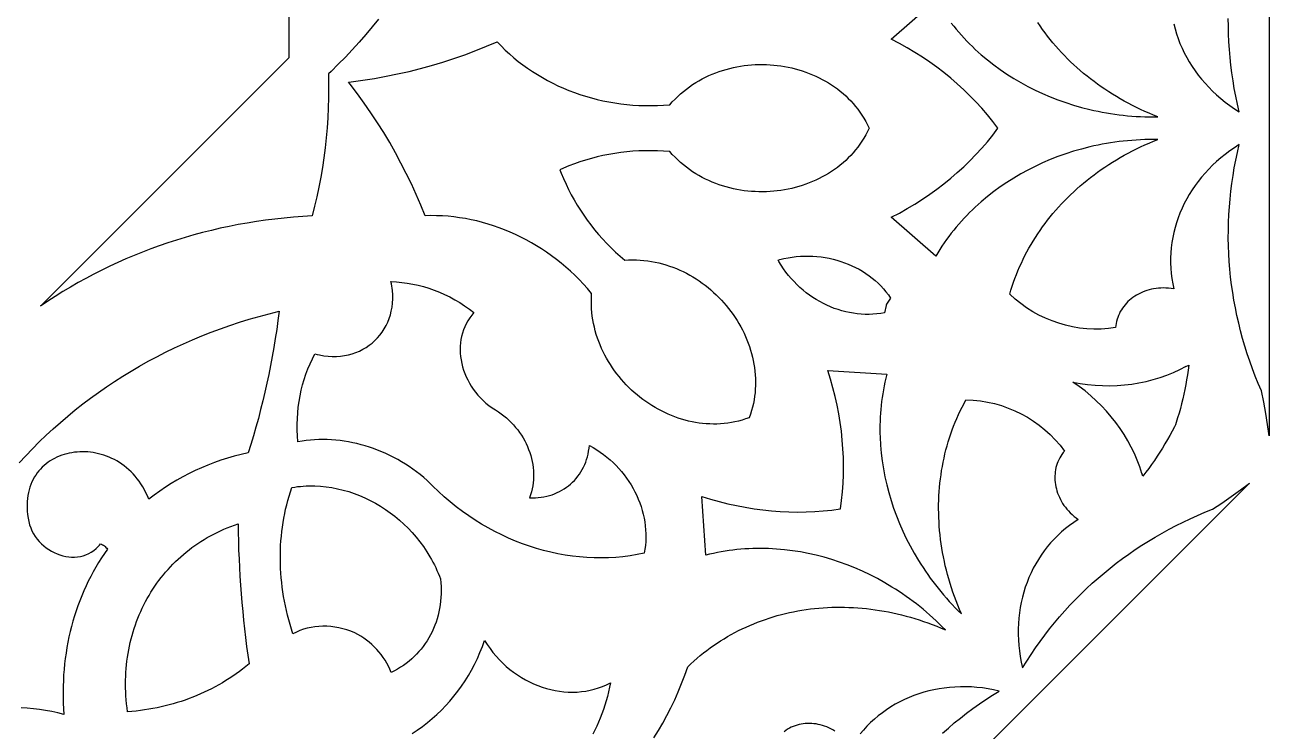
# Model space of a CAD drawing. Extents: x 1908 to 3442, y -299 to 721.
# Drawn here: x 3328.2 to 3391.7, y 135.4 to 171.5 of the extents above; entities that cross this region are included whole.
import ezdxf

# ---------------------------------------------------------------- set-up
doc = ezdxf.new("R2010")
doc.units = 0
doc.layers.add('BITMAP_LAYER', color=18, linetype='CONTINUOUS')

msp = doc.modelspace()

# ---------------------------------------------------------------- linework, layer by layer
at = {"layer": 'BITMAP_LAYER'}
for points in [[(3346.233, 171.769), (3345.914, 171.372), (3345.585, 170.981), (3345.249, 170.595), (3344.903, 170.214), (3344.549, 169.84), (3344.187, 169.472), (3343.816, 169.109), (3343.681, 168.983), (3343.688, 168.798), (3343.694, 168.28), (3343.69, 167.763), (3343.675, 167.248), (3343.651, 166.735), (3343.616, 166.224), (3343.571, 165.715), (3343.516, 165.208), (3343.451, 164.703), (3343.376, 164.202), (3343.291, 163.703), (3343.196, 163.206), (3343.09, 162.713), (3342.975, 162.223), (3342.85, 161.736), (3342.371, 161.707), (3341.894, 161.67), (3341.419, 161.625), (3340.947, 161.573), (3340.477, 161.513), (3340.009, 161.445), (3339.545, 161.37), (3339.083, 161.287), (3338.623, 161.196), (3338.167, 161.099), (3337.713, 160.993), (3337.262, 160.881), (3336.815, 160.761), (3336.37, 160.634), (3335.929, 160.499), (3335.491, 160.357), (3335.056, 160.208), (3334.625, 160.052), (3334.197, 159.888), (3333.773, 159.718), (3333.353, 159.54), (3332.936, 159.356), (3332.524, 159.164), (3332.115, 158.965), (3331.71, 158.76), (3331.309, 158.547), (3330.913, 158.328), (3330.52, 158.102), (3330.132, 157.869), (3329.749, 157.629), (3329.37, 157.383), (3328.995, 157.129), (3341.678, 169.812), (3341.678, 187.75)], [(3375.46, 171.569), (3375.585, 171.411), (3375.714, 171.256), (3375.845, 171.102), (3375.979, 170.951), (3376.115, 170.802), (3376.255, 170.656), (3376.397, 170.511), (3376.542, 170.369), (3376.689, 170.23), (3376.992, 169.958), (3377.304, 169.697), (3377.626, 169.445), (3377.958, 169.203), (3378.298, 168.972), (3378.646, 168.751), (3379.003, 168.541), (3379.368, 168.342), (3379.741, 168.155), (3380.12, 167.978), (3380.507, 167.813), (3380.9, 167.659), (3381.299, 167.517), (3381.704, 167.387), (3382.114, 167.269), (3382.53, 167.164), (3382.74, 167.116), (3382.951, 167.071), (3383.163, 167.029), (3383.376, 166.991), (3383.59, 166.955), (3383.805, 166.923), (3384.021, 166.894), (3384.238, 166.869), (3384.456, 166.847), (3384.675, 166.828), (3384.895, 166.812), (3385.115, 166.8), (3385.336, 166.791), (3385.558, 166.785), (3385.78, 166.783), (3386.003, 166.785), (3385.779, 166.874), (3385.558, 166.967), (3385.34, 167.063), (3385.124, 167.162), (3384.911, 167.264), (3384.7, 167.37), (3384.492, 167.478), (3384.287, 167.59), (3384.084, 167.704), (3383.884, 167.822), (3383.687, 167.942), (3383.493, 168.066), (3383.301, 168.192), (3383.113, 168.321), (3382.927, 168.452), (3382.744, 168.587), (3382.565, 168.724), (3382.388, 168.864), (3382.214, 169.006), (3382.043, 169.151), (3381.876, 169.298), (3381.711, 169.448), (3381.55, 169.601), (3381.392, 169.755), (3381.237, 169.912), (3381.086, 170.071), (3380.937, 170.233), (3380.792, 170.397), (3380.65, 170.563), (3380.512, 170.731), (3380.377, 170.901), (3380.246, 171.073), (3380.118, 171.247), (3379.993, 171.423), (3379.872, 171.601)], [(3386.814, 171.532), (3386.878, 171.278), (3386.953, 171.028), (3387.037, 170.779), (3387.131, 170.534), (3387.235, 170.292), (3387.349, 170.054), (3387.473, 169.819), (3387.606, 169.588), (3387.748, 169.361), (3387.9, 169.138), (3388.061, 168.92), (3388.231, 168.707), (3388.41, 168.499), (3388.598, 168.296), (3388.795, 168.099), (3389, 167.907), (3389.214, 167.722), (3389.436, 167.543), (3389.667, 167.37), (3389.906, 167.204), (3390.153, 167.045), (3390.061, 167.439), (3389.978, 167.835), (3389.902, 168.231), (3389.836, 168.627), (3389.777, 169.025), (3389.726, 169.422), (3389.684, 169.821), (3389.651, 170.219), (3389.625, 170.618), (3389.608, 171.016), (3389.598, 171.415), (3389.597, 171.813)], [(3327.909, 149.137), (3328.243, 149.497), (3328.583, 149.851), (3328.931, 150.199), (3329.285, 150.54), (3329.646, 150.873), (3330.013, 151.2), (3330.388, 151.52), (3330.769, 151.833), (3331.156, 152.138), (3331.55, 152.437), (3331.95, 152.727), (3332.356, 153.011), (3332.769, 153.287), (3333.187, 153.555), (3333.612, 153.815), (3334.042, 154.068), (3334.479, 154.313), (3334.921, 154.55), (3335.369, 154.779), (3335.823, 155), (3336.282, 155.212), (3336.747, 155.416), (3337.217, 155.612), (3337.693, 155.799), (3338.174, 155.978), (3338.66, 156.148), (3339.151, 156.309), (3339.647, 156.462), (3340.148, 156.605), (3340.655, 156.74), (3341.166, 156.866), (3341.108, 156.401), (3341.044, 155.938), (3340.975, 155.476), (3340.901, 155.017), (3340.821, 154.558), (3340.735, 154.102), (3340.644, 153.647), (3340.548, 153.194), (3340.446, 152.743), (3340.338, 152.294), (3340.226, 151.847), (3340.108, 151.402), (3339.984, 150.958), (3339.855, 150.517), (3339.721, 150.078), (3339.581, 149.641), (3339.23, 149.561), (3338.883, 149.472), (3338.54, 149.373), (3338.201, 149.265), (3337.866, 149.148), (3337.536, 149.021), (3337.21, 148.886), (3336.889, 148.742), (3336.574, 148.589), (3336.263, 148.427), (3335.958, 148.257), (3335.658, 148.078), (3335.363, 147.89), (3335.075, 147.694), (3334.792, 147.49), (3334.516, 147.277), (3334.447, 147.445), (3334.373, 147.607), (3334.294, 147.763), (3334.21, 147.912), (3334.121, 148.055), (3334.028, 148.192), (3333.93, 148.323), (3333.828, 148.448), (3333.723, 148.566), (3333.613, 148.679), (3333.5, 148.785), (3333.384, 148.886), (3333.265, 148.98), (3333.143, 149.069), (3333.019, 149.151), (3332.892, 149.228), (3332.763, 149.298), (3332.633, 149.363), (3332.5, 149.422), (3332.366, 149.475), (3332.231, 149.523), (3332.095, 149.564), (3331.958, 149.6), (3331.82, 149.631), (3331.682, 149.655), (3331.544, 149.674), (3331.406, 149.688), (3331.268, 149.695), (3331.13, 149.698), (3330.994, 149.694), (3330.858, 149.685), (3330.724, 149.671), (3330.59, 149.651), (3330.459, 149.626), (3330.329, 149.596), (3330.201, 149.56), (3330.076, 149.519), (3329.953, 149.472), (3329.833, 149.42), (3329.715, 149.363), (3329.601, 149.301), (3329.49, 149.234), (3329.383, 149.161), (3329.279, 149.083), (3329.18, 149), (3329.084, 148.912), (3328.993, 148.819), (3328.907, 148.721), (3328.826, 148.618), (3328.749, 148.51), (3328.678, 148.398), (3328.613, 148.28), (3328.553, 148.157), (3328.5, 148.029), (3328.452, 147.897), (3328.411, 147.76), (3328.377, 147.618), (3328.349, 147.471), (3328.328, 147.32), (3328.315, 147.163), (3328.309, 147.003), (3328.311, 146.837), (3328.321, 146.667), (3328.339, 146.493), (3328.359, 146.315), (3328.391, 146.143), (3328.436, 145.977), (3328.493, 145.817), (3328.56, 145.664), (3328.638, 145.517), (3328.726, 145.378), (3328.822, 145.246), (3328.927, 145.122), (3329.04, 145.005), (3329.159, 144.897), (3329.285, 144.797), (3329.416, 144.706), (3329.552, 144.624), (3329.692, 144.552), (3329.836, 144.488), (3329.982, 144.435), (3330.131, 144.392), (3330.281, 144.359), (3330.432, 144.337), (3330.583, 144.325), (3330.733, 144.325), (3330.882, 144.337), (3331.029, 144.36), (3331.174, 144.395), (3331.315, 144.442), (3331.452, 144.502), (3331.585, 144.575), (3331.712, 144.661), (3331.833, 144.761), (3331.947, 144.874), (3332.001, 144.936), (3332.054, 145.001), (3332.106, 144.981), (3332.156, 144.956), (3332.205, 144.928), (3332.251, 144.895), (3332.295, 144.859), (3332.335, 144.82), (3332.373, 144.777), (3332.408, 144.731), (3332.253, 144.508), (3332.103, 144.28), (3331.958, 144.05), (3331.819, 143.816), (3331.685, 143.579), (3331.557, 143.339), (3331.434, 143.097), (3331.317, 142.851), (3331.205, 142.602), (3331.098, 142.351), (3330.997, 142.097), (3330.902, 141.84), (3330.812, 141.581), (3330.727, 141.32), (3330.649, 141.056), (3330.576, 140.79), (3330.508, 140.522), (3330.446, 140.252), (3330.39, 139.98), (3330.34, 139.705), (3330.295, 139.43), (3330.257, 139.152), (3330.224, 138.873), (3330.196, 138.592), (3330.175, 138.31), (3330.159, 138.026), (3330.15, 137.741), (3330.146, 137.455), (3330.148, 137.167), (3330.156, 136.879), (3330.17, 136.59), (3330.19, 136.299), (3329.877, 136.376), (3329.564, 136.442), (3329.252, 136.499), (3328.94, 136.546), (3328.629, 136.583), (3328.32, 136.611), (3328.011, 136.628)], [(3347.953, 135.325), (3348.219, 135.502), (3348.479, 135.688), (3348.732, 135.882), (3348.977, 136.085), (3349.215, 136.297), (3349.446, 136.517), (3349.668, 136.745), (3349.882, 136.982), (3350.088, 137.226), (3350.286, 137.478), (3350.475, 137.738), (3350.655, 138.006), (3350.826, 138.28), (3350.987, 138.562), (3351.14, 138.851), (3351.282, 139.147), (3351.415, 139.449), (3351.538, 139.758), (3351.651, 140.074), (3351.786, 139.859), (3351.929, 139.653), (3352.08, 139.455), (3352.239, 139.265), (3352.405, 139.084), (3352.577, 138.911), (3352.756, 138.747), (3352.941, 138.592), (3353.132, 138.446), (3353.327, 138.31), (3353.528, 138.182), (3353.732, 138.064), (3353.941, 137.956), (3354.153, 137.858), (3354.367, 137.769), (3354.585, 137.691), (3354.805, 137.622), (3355.026, 137.565), (3355.249, 137.517), (3355.473, 137.48), (3355.697, 137.454), (3355.921, 137.439), (3356.146, 137.434), (3356.369, 137.441), (3356.591, 137.46), (3356.812, 137.489), (3357.031, 137.531), (3357.247, 137.584), (3357.461, 137.648), (3357.671, 137.725), (3357.878, 137.814), (3358.08, 137.915), (3358.031, 137.68), (3357.977, 137.448), (3357.918, 137.218), (3357.854, 136.991), (3357.786, 136.768), (3357.712, 136.547), (3357.633, 136.329), (3357.55, 136.114), (3357.462, 135.902), (3357.37, 135.693), (3357.273, 135.487), (3357.171, 135.285)], [(3375.012, 135.338), (3375.312, 135.602), (3375.617, 135.86), (3375.929, 136.112), (3376.245, 136.357), (3376.568, 136.597), (3376.896, 136.83), (3377.229, 137.057), (3377.568, 137.277), (3377.911, 137.491), (3377.624, 137.553), (3377.338, 137.605), (3377.053, 137.646), (3376.769, 137.677), (3376.486, 137.697), (3376.206, 137.707), (3375.927, 137.706), (3375.651, 137.696), (3375.377, 137.675), (3375.106, 137.645), (3374.838, 137.604), (3374.573, 137.554), (3374.312, 137.494), (3374.055, 137.425), (3373.801, 137.346), (3373.552, 137.258), (3373.307, 137.161), (3373.067, 137.054), (3372.832, 136.938), (3372.602, 136.813), (3372.378, 136.679), (3372.159, 136.537), (3371.947, 136.385), (3371.74, 136.225), (3371.54, 136.057), (3371.347, 135.88), (3371.16, 135.694), (3370.981, 135.501), (3370.809, 135.299)], [(3369.522, 135.442), (3369.42, 135.504), (3369.316, 135.56), (3369.211, 135.611), (3369.105, 135.657), (3368.997, 135.698), (3368.889, 135.733), (3368.78, 135.764), (3368.67, 135.789), (3368.561, 135.809), (3368.451, 135.824), (3368.341, 135.834), (3368.232, 135.839), (3368.123, 135.838), (3368.015, 135.832), (3367.908, 135.821), (3367.802, 135.804), (3367.697, 135.782), (3367.594, 135.755), (3367.493, 135.723), (3367.393, 135.685), (3367.296, 135.642), (3367.201, 135.594), (3367.109, 135.54), (3367.02, 135.481), (3366.933, 135.416)]]:
    msp.add_lwpolyline(points, dxfattribs=at)
for points in [[(3391.678, 181.904), (3391.678, 166.211), (3391.678, 166.211), (3391.678, 166.209), (3391.678, 166.209), (3391.678, 166.209), (3391.678, 150.511), (3391.598, 151.085), (3391.507, 151.658), (3391.402, 152.23), (3391.286, 152.8), (3391.125, 153.176), (3390.972, 153.555), (3390.827, 153.935), (3390.69, 154.318), (3390.561, 154.701), (3390.44, 155.087), (3390.327, 155.474), (3390.223, 155.863), (3390.126, 156.252), (3390.037, 156.644), (3389.957, 157.036), (3389.884, 157.429), (3389.82, 157.823), (3389.764, 158.219), (3389.716, 158.614), (3389.676, 159.011), (3389.644, 159.408), (3389.62, 159.806), (3389.605, 160.204), (3389.597, 160.602), (3389.598, 161.001), (3389.608, 161.399), (3389.625, 161.798), (3389.651, 162.197), (3389.684, 162.595), (3389.726, 162.993), (3389.777, 163.391), (3389.836, 163.788), (3389.902, 164.185), (3389.978, 164.581), (3390.061, 164.976), (3390.153, 165.371), (3389.906, 165.212), (3389.667, 165.046), (3389.436, 164.873), (3389.214, 164.694), (3389, 164.508), (3388.795, 164.317), (3388.598, 164.12), (3388.41, 163.917), (3388.231, 163.709), (3388.061, 163.496), (3387.9, 163.278), (3387.748, 163.055), (3387.606, 162.828), (3387.473, 162.597), (3387.349, 162.362), (3387.235, 162.123), (3387.131, 161.881), (3387.037, 161.636), (3386.953, 161.388), (3386.878, 161.137), (3386.814, 160.884), (3386.76, 160.628), (3386.717, 160.371), (3386.684, 160.112), (3386.662, 159.851), (3386.65, 159.589), (3386.65, 159.326), (3386.66, 159.063), (3386.681, 158.798), (3386.713, 158.534), (3386.757, 158.269), (3386.812, 158.005), (3386.682, 158.027), (3386.55, 158.044), (3386.415, 158.054), (3386.277, 158.057), (3386.152, 158.054), (3386.029, 158.046), (3385.907, 158.032), (3385.787, 158.014), (3385.669, 157.99), (3385.554, 157.961), (3385.441, 157.927), (3385.331, 157.889), (3385.223, 157.846), (3385.118, 157.799), (3385.016, 157.748), (3384.917, 157.692), (3384.822, 157.633), (3384.73, 157.57), (3384.642, 157.502), (3384.557, 157.432), (3384.477, 157.358), (3384.4, 157.28), (3384.328, 157.2), (3384.26, 157.116), (3384.197, 157.029), (3384.139, 156.94), (3384.085, 156.848), (3384.036, 156.753), (3383.993, 156.656), (3383.954, 156.557), (3383.922, 156.456), (3383.894, 156.353), (3383.873, 156.247), (3383.858, 156.141), (3383.848, 156.032, -0.234222), (3378.443, 157.738), (3378.503, 157.942), (3378.567, 158.143), (3378.636, 158.344), (3378.708, 158.543), (3378.784, 158.741), (3378.864, 158.937), (3378.948, 159.132), (3379.036, 159.326), (3379.127, 159.518), (3379.223, 159.708), (3379.322, 159.897), (3379.424, 160.084), (3379.531, 160.269), (3379.641, 160.452), (3379.755, 160.634), (3379.872, 160.814), (3379.993, 160.992), (3380.118, 161.168), (3380.246, 161.343), (3380.377, 161.515), (3380.512, 161.685), (3380.65, 161.853), (3380.792, 162.019), (3380.937, 162.183), (3381.086, 162.344), (3381.237, 162.503), (3381.392, 162.66), (3381.55, 162.815), (3381.711, 162.967), (3381.876, 163.117), (3382.043, 163.265), (3382.214, 163.409), (3382.388, 163.552), (3382.565, 163.692), (3382.744, 163.829), (3382.927, 163.963), (3383.113, 164.095), (3383.301, 164.224), (3383.493, 164.35), (3383.687, 164.473), (3383.884, 164.594), (3384.084, 164.711), (3384.287, 164.826), (3384.492, 164.937), (3384.7, 165.046), (3384.911, 165.151), (3385.124, 165.254), (3385.34, 165.353), (3385.558, 165.449), (3385.779, 165.541), (3386.003, 165.631), (3385.78, 165.632), (3385.558, 165.63), (3385.336, 165.625), (3385.115, 165.616), (3384.895, 165.604), (3384.675, 165.588), (3384.456, 165.569), (3384.238, 165.547), (3384.021, 165.521), (3383.805, 165.492), (3383.59, 165.46), (3383.376, 165.425), (3383.163, 165.386), (3382.951, 165.345), (3382.74, 165.3), (3382.53, 165.252), (3382.114, 165.146), (3381.704, 165.028), (3381.299, 164.899), (3380.9, 164.757), (3380.507, 164.603), (3380.12, 164.438), (3379.741, 164.261), (3379.368, 164.073), (3379.003, 163.874), (3378.646, 163.664), (3378.298, 163.443), (3377.958, 163.212), (3377.626, 162.971), (3377.304, 162.719), (3376.992, 162.457), (3376.689, 162.186), (3376.542, 162.046), (3376.397, 161.904), (3376.255, 161.76), (3376.115, 161.613), (3375.979, 161.465), (3375.845, 161.313), (3375.714, 161.16), (3375.585, 161.004), (3375.46, 160.846), (3375.337, 160.686), (3375.218, 160.524), (3375.101, 160.359), (3374.988, 160.192), (3374.878, 160.024), (3374.771, 159.853), (3374.667, 159.68), (3372.403, 161.666), (3372.812, 161.88), (3373.212, 162.104), (3373.604, 162.339), (3373.988, 162.583), (3374.363, 162.837), (3374.729, 163.1), (3375.085, 163.372), (3375.433, 163.653), (3375.77, 163.944), (3376.098, 164.242), (3376.416, 164.55), (3376.723, 164.865), (3377.02, 165.189), (3377.306, 165.52), (3377.581, 165.859), (3377.845, 166.206), (3377.845, 166.207), (3377.845, 166.208), (3377.845, 166.209), (3377.845, 166.209), (3377.581, 166.556), (3377.306, 166.895), (3377.02, 167.227), (3376.723, 167.55), (3376.416, 167.866), (3376.098, 168.173), (3375.77, 168.472), (3375.433, 168.762), (3375.085, 169.044), (3374.729, 169.316), (3374.363, 169.579), (3373.988, 169.833), (3373.604, 170.077), (3373.212, 170.311), (3372.812, 170.536), (3372.403, 170.75), (3374.667, 172.736)], [(3360.285, 135.1), (3360.518, 135.474), (3360.742, 135.856), (3360.955, 136.245), (3361.159, 136.642), (3361.352, 137.045), (3361.534, 137.455), (3361.706, 137.872), (3361.867, 138.295), (3362.018, 138.724), (3362.173, 138.873), (3362.332, 139.019), (3362.493, 139.16), (3362.657, 139.298), (3362.823, 139.433), (3362.991, 139.563), (3363.162, 139.69), (3363.335, 139.814), (3363.511, 139.933), (3363.688, 140.049), (3363.868, 140.161), (3364.05, 140.27), (3364.234, 140.375), (3364.421, 140.476), (3364.609, 140.573), (3364.799, 140.666), (3364.991, 140.756), (3365.184, 140.842), (3365.38, 140.925), (3365.577, 141.003), (3365.776, 141.078), (3365.976, 141.149), (3366.178, 141.216), (3366.382, 141.279), (3366.587, 141.339), (3366.793, 141.395), (3367.001, 141.446), (3367.21, 141.494), (3367.42, 141.539), (3367.631, 141.579), (3367.844, 141.616), (3368.058, 141.648), (3368.272, 141.677), (3368.488, 141.702), (3368.705, 141.723), (3368.922, 141.74), (3369.141, 141.753), (3369.36, 141.763), (3369.58, 141.768), (3369.8, 141.77), (3370.021, 141.767), (3370.243, 141.761), (3370.465, 141.75), (3370.688, 141.736), (3370.911, 141.718), (3371.134, 141.696), (3371.358, 141.67), (3371.582, 141.639), (3371.807, 141.605), (3372.031, 141.567), (3372.256, 141.525), (3372.48, 141.479), (3372.705, 141.429), (3372.929, 141.375), (3373.154, 141.316), (3373.378, 141.254), (3373.602, 141.188), (3373.826, 141.117), (3374.049, 141.043), (3374.273, 140.964), (3374.495, 140.882), (3374.718, 140.795), (3374.939, 140.704), (3375.161, 140.61), (3375.004, 140.768), (3374.845, 140.924), (3374.685, 141.077), (3374.522, 141.227), (3374.358, 141.374), (3374.192, 141.518), (3374.024, 141.66), (3373.854, 141.798), (3373.682, 141.933), (3373.509, 142.066), (3373.334, 142.195), (3373.158, 142.322), (3372.98, 142.445), (3372.8, 142.565), (3372.619, 142.683), (3372.437, 142.797), (3372.069, 143.017), (3371.695, 143.224), (3371.317, 143.418), (3370.934, 143.6), (3370.548, 143.769), (3370.157, 143.926), (3369.764, 144.069), (3369.368, 144.2), (3368.969, 144.317), (3368.568, 144.421), (3368.166, 144.511), (3367.762, 144.588), (3367.357, 144.652), (3366.951, 144.701), (3366.545, 144.737), (3366.139, 144.759), (3365.936, 144.765), (3365.733, 144.767), (3365.531, 144.765), (3365.329, 144.76), (3365.127, 144.752), (3364.925, 144.74), (3364.724, 144.724), (3364.523, 144.705), (3364.323, 144.682), (3364.123, 144.655), (3363.923, 144.625), (3363.725, 144.591), (3363.527, 144.553), (3363.329, 144.511), (3363.133, 144.466), (3362.937, 144.417), (3362.741, 147.422), (3363.181, 147.285), (3363.623, 147.16), (3364.066, 147.049), (3364.51, 146.95), (3364.954, 146.865), (3365.399, 146.792), (3365.844, 146.732), (3366.288, 146.686), (3366.732, 146.652), (3367.175, 146.632), (3367.617, 146.624), (3368.058, 146.63), (3368.496, 146.649), (3368.933, 146.681), (3369.368, 146.726), (3369.799, 146.785), (3369.8, 146.785), (3369.801, 146.786), (3369.802, 146.787), (3369.802, 146.787), (3369.86, 147.219), (3369.905, 147.653), (3369.938, 148.09), (3369.956, 148.529), (3369.962, 148.969), (3369.955, 149.411), (3369.934, 149.854), (3369.901, 150.298), (3369.854, 150.743), (3369.794, 151.187), (3369.722, 151.632), (3369.636, 152.077), (3369.538, 152.521), (3369.426, 152.963), (3369.302, 153.405), (3369.164, 153.846), (3372.169, 153.65), (3372.12, 153.454), (3372.075, 153.257), (3372.034, 153.06), (3371.996, 152.862), (3371.962, 152.663), (3371.932, 152.464), (3371.905, 152.264), (3371.882, 152.064), (3371.862, 151.863), (3371.847, 151.661), (3371.835, 151.46), (3371.826, 151.258), (3371.821, 151.055), (3371.82, 150.853), (3371.822, 150.65), (3371.827, 150.447), (3371.849, 150.041), (3371.885, 149.635), (3371.935, 149.23), (3371.998, 148.825), (3372.075, 148.421), (3372.166, 148.018), (3372.27, 147.617), (3372.387, 147.219), (3372.517, 146.822), (3372.661, 146.429), (3372.817, 146.039), (3372.986, 145.652), (3373.168, 145.27), (3373.363, 144.891), (3373.57, 144.518), (3373.789, 144.149), (3373.904, 143.967), (3374.021, 143.786), (3374.141, 143.607), (3374.265, 143.429), (3374.391, 143.252), (3374.521, 143.077), (3374.653, 142.904), (3374.789, 142.733), (3374.927, 142.563), (3375.068, 142.395), (3375.212, 142.229), (3375.359, 142.064), (3375.51, 141.902), (3375.662, 141.741), (3375.818, 141.582), (3375.977, 141.426), (3375.882, 141.647), (3375.791, 141.869), (3375.705, 142.091), (3375.622, 142.314), (3375.543, 142.537), (3375.469, 142.761), (3375.399, 142.984), (3375.332, 143.208), (3375.27, 143.433), (3375.212, 143.657), (3375.158, 143.882), (3375.108, 144.106), (3375.061, 144.331), (3375.019, 144.555), (3374.981, 144.78), (3374.947, 145.004), (3374.917, 145.228), (3374.891, 145.452), (3374.868, 145.675), (3374.85, 145.899), (3374.836, 146.121), (3374.826, 146.344), (3374.819, 146.565), (3374.817, 146.786), (3374.818, 147.007), (3374.824, 147.227), (3374.833, 147.446), (3374.846, 147.664), (3374.863, 147.882), (3374.884, 148.098), (3374.909, 148.314), (3374.938, 148.529), (3374.971, 148.742), (3375.007, 148.955), (3375.048, 149.166), (3375.092, 149.377), (3375.14, 149.586), (3375.192, 149.793), (3375.248, 150), (3375.307, 150.205), (3375.371, 150.408), (3375.438, 150.61), (3375.509, 150.811), (3375.583, 151.01), (3375.662, 151.207), (3375.744, 151.402), (3375.83, 151.596), (3375.92, 151.788), (3376.014, 151.978), (3376.111, 152.166), (3376.212, 152.352, -0.234222), (3381.24, 149.737), (3381.17, 149.653), (3381.106, 149.567), (3381.047, 149.477), (3380.993, 149.385), (3380.944, 149.29), (3380.901, 149.193), (3380.863, 149.094), (3380.831, 148.992), (3380.804, 148.889), (3380.782, 148.785), (3380.766, 148.679), (3380.754, 148.572), (3380.748, 148.464), (3380.748, 148.355), (3380.752, 148.245), (3380.762, 148.136), (3380.777, 148.026), (3380.797, 147.916), (3380.823, 147.806), (3380.853, 147.697), (3380.889, 147.589), (3380.93, 147.482), (3380.975, 147.375), (3381.027, 147.27), (3381.083, 147.166), (3381.144, 147.064), (3381.21, 146.964), (3381.282, 146.866), (3381.358, 146.771), (3381.44, 146.677), (3381.526, 146.587), (3381.626, 146.492), (3381.728, 146.404), (3381.834, 146.322), (3381.942, 146.246), (3381.716, 146.098), (3381.498, 145.942), (3381.288, 145.777), (3381.086, 145.606), (3380.892, 145.426), (3380.707, 145.24), (3380.53, 145.046), (3380.361, 144.846), (3380.201, 144.64), (3380.05, 144.427), (3379.907, 144.208), (3379.773, 143.984), (3379.648, 143.754), (3379.533, 143.519), (3379.426, 143.279), (3379.328, 143.034), (3379.24, 142.785), (3379.161, 142.532), (3379.092, 142.274), (3379.032, 142.013), (3378.982, 141.748), (3378.942, 141.48), (3378.911, 141.209), (3378.891, 140.935), (3378.88, 140.659), (3378.88, 140.381), (3378.89, 140.1), (3378.91, 139.818), (3378.94, 139.534), (3378.981, 139.248), (3379.033, 138.962), (3379.095, 138.675), (3379.309, 139.019), (3379.53, 139.357), (3379.757, 139.691), (3379.99, 140.019), (3380.229, 140.341), (3380.475, 140.658), (3380.727, 140.969), (3380.984, 141.275), (3381.248, 141.575), (3381.518, 141.869), (3381.793, 142.157), (3382.074, 142.44), (3382.361, 142.716), (3382.653, 142.987), (3382.951, 143.251), (3383.255, 143.509), (3383.563, 143.762), (3383.877, 144.008), (3384.196, 144.247), (3384.521, 144.481), (3384.85, 144.707), (3385.184, 144.928), (3385.524, 145.142), (3385.868, 145.349), (3386.217, 145.55), (3386.57, 145.744), (3386.928, 145.931), (3387.291, 146.111), (3387.658, 146.284), (3388.029, 146.451), (3388.405, 146.61), (3388.785, 146.763), (3389.271, 147.084), (3389.748, 147.414), (3390.219, 147.754), (3390.681, 148.104), (3368.482, 125.906)]]:
    msp.add_lwpolyline(points, format="xyb", dxfattribs=at)
for points in [[(3352.495, 170.404), (3352.704, 170.197), (3352.921, 169.997), (3353.143, 169.804), (3353.372, 169.617), (3353.606, 169.437), (3353.847, 169.265), (3354.092, 169.099), (3354.343, 168.94), (3354.6, 168.788), (3354.861, 168.644), (3355.126, 168.506), (3355.396, 168.376), (3355.671, 168.254), (3355.949, 168.139), (3356.231, 168.032), (3356.517, 167.932), (3356.806, 167.84), (3357.099, 167.756), (3357.394, 167.679), (3357.692, 167.611), (3357.993, 167.551), (3358.296, 167.498), (3358.602, 167.454), (3358.909, 167.418), (3359.218, 167.391), (3359.529, 167.372), (3359.841, 167.361), (3360.154, 167.359), (3360.468, 167.366), (3360.783, 167.381), (3361.098, 167.405), (3361.23, 167.553), (3361.367, 167.695), (3361.507, 167.832), (3361.651, 167.963), (3361.799, 168.088), (3361.95, 168.207), (3362.105, 168.321), (3362.262, 168.43), (3362.423, 168.533), (3362.587, 168.63), (3362.753, 168.722), (3362.922, 168.808), (3363.093, 168.889), (3363.266, 168.964), (3363.442, 169.034), (3363.619, 169.098), (3363.798, 169.157), (3363.979, 169.211), (3364.161, 169.26), (3364.345, 169.303), (3364.529, 169.34), (3364.715, 169.373), (3364.901, 169.4), (3365.088, 169.422), (3365.275, 169.438), (3365.463, 169.45), (3365.651, 169.456), (3365.839, 169.457), (3366.027, 169.453), (3366.214, 169.443), (3366.401, 169.429), (3366.587, 169.409), (3366.773, 169.385), (3366.957, 169.355), (3367.141, 169.32), (3367.323, 169.281), (3367.504, 169.236), (3367.683, 169.186), (3367.861, 169.132), (3368.036, 169.072), (3368.21, 169.007), (3368.381, 168.938), (3368.55, 168.864), (3368.717, 168.785), (3368.88, 168.701), (3369.041, 168.612), (3369.199, 168.518), (3369.354, 168.42), (3369.505, 168.317), (3369.653, 168.209), (3369.798, 168.096), (3369.938, 167.979), (3370.075, 167.857), (3370.207, 167.73), (3370.335, 167.599), (3370.459, 167.463), (3370.578, 167.322), (3370.692, 167.177), (3370.802, 167.027), (3370.906, 166.873), (3371.006, 166.714), (3371.099, 166.551), (3371.188, 166.383), (3371.27, 166.21), (3371.188, 166.036), (3371.099, 165.869), (3371.006, 165.705), (3370.906, 165.547), (3370.802, 165.392), (3370.692, 165.243), (3370.578, 165.097), (3370.459, 164.957), (3370.335, 164.821), (3370.207, 164.69), (3370.075, 164.563), (3369.938, 164.441), (3369.798, 164.324), (3369.653, 164.211), (3369.505, 164.103), (3369.354, 164), (3369.199, 163.901), (3369.041, 163.808), (3368.88, 163.719), (3368.717, 163.635), (3368.55, 163.556), (3368.381, 163.482), (3368.21, 163.412), (3368.036, 163.348), (3367.861, 163.288), (3367.683, 163.233), (3367.504, 163.184), (3367.323, 163.139), (3367.141, 163.099), (3366.957, 163.064), (3366.773, 163.035), (3366.587, 163.01), (3366.401, 162.991), (3366.214, 162.976), (3366.027, 162.967), (3365.839, 162.963), (3365.651, 162.964), (3365.463, 162.97), (3365.275, 162.981), (3365.088, 162.998), (3364.901, 163.02), (3364.715, 163.047), (3364.529, 163.079), (3364.345, 163.117), (3364.161, 163.16), (3363.979, 163.208), (3363.798, 163.262), (3363.619, 163.321), (3363.442, 163.386), (3363.266, 163.456), (3363.093, 163.531), (3362.922, 163.612), (3362.753, 163.698), (3362.587, 163.79), (3362.423, 163.887), (3362.262, 163.99), (3362.105, 164.098), (3361.95, 164.212), (3361.799, 164.332), (3361.651, 164.457), (3361.507, 164.588), (3361.367, 164.724), (3361.23, 164.866), (3361.098, 165.014), (3360.783, 165.038), (3360.468, 165.054), (3360.154, 165.06), (3359.841, 165.058), (3359.529, 165.048), (3359.218, 165.029), (3358.909, 165.001), (3358.602, 164.965), (3358.296, 164.921), (3357.993, 164.869), (3357.692, 164.809), (3357.394, 164.74), (3357.099, 164.664), (3356.806, 164.58), (3356.517, 164.488), (3356.231, 164.388), (3355.949, 164.281), (3355.671, 164.166), (3355.497, 164.089), (3355.566, 163.911), (3355.682, 163.633), (3355.805, 163.358), (3355.937, 163.085), (3356.076, 162.815), (3356.223, 162.549), (3356.378, 162.286), (3356.541, 162.027), (3356.711, 161.772), (3356.888, 161.52), (3357.073, 161.273), (3357.265, 161.03), (3357.464, 160.792), (3357.671, 160.559), (3357.884, 160.331), (3358.104, 160.108), (3358.331, 159.891), (3358.564, 159.679), (3358.804, 159.473), (3359.002, 159.484), (3359.199, 159.488), (3359.395, 159.486), (3359.589, 159.476), (3359.782, 159.46), (3359.973, 159.438), (3360.163, 159.409), (3360.351, 159.374), (3360.538, 159.334), (3360.722, 159.287), (3360.905, 159.234), (3361.085, 159.176), (3361.263, 159.112), (3361.439, 159.042), (3361.613, 158.968), (3361.784, 158.888), (3361.952, 158.803), (3362.118, 158.713), (3362.281, 158.618), (3362.441, 158.519), (3362.598, 158.415), (3362.752, 158.307), (3362.903, 158.195), (3363.051, 158.078), (3363.195, 157.957), (3363.336, 157.832), (3363.473, 157.704), (3363.607, 157.572), (3363.736, 157.436), (3363.862, 157.297), (3363.984, 157.154), (3364.102, 157.009), (3364.216, 156.86), (3364.326, 156.709), (3364.431, 156.555), (3364.532, 156.398), (3364.628, 156.238), (3364.72, 156.076), (3364.806, 155.912), (3364.888, 155.746), (3364.965, 155.577), (3365.038, 155.407), (3365.104, 155.235), (3365.166, 155.062), (3365.223, 154.886), (3365.274, 154.71), (3365.319, 154.532), (3365.359, 154.353), (3365.393, 154.173), (3365.421, 153.992), (3365.444, 153.81), (3365.46, 153.628), (3365.47, 153.445), (3365.474, 153.262), (3365.472, 153.078), (3365.463, 152.895), (3365.448, 152.711), (3365.427, 152.528), (3365.398, 152.344), (3365.363, 152.162), (3365.321, 151.979), (3365.272, 151.797), (3365.216, 151.616), (3365.151, 151.435), (3364.97, 151.371), (3364.789, 151.315), (3364.607, 151.266), (3364.425, 151.224), (3364.242, 151.188), (3364.059, 151.16), (3363.875, 151.138), (3363.692, 151.123), (3363.508, 151.114), (3363.324, 151.112), (3363.141, 151.116), (3362.958, 151.126), (3362.776, 151.143), (3362.594, 151.165), (3362.414, 151.194), (3362.234, 151.228), (3362.055, 151.267), (3361.877, 151.313), (3361.7, 151.364), (3361.525, 151.42), (3361.351, 151.482), (3361.179, 151.549), (3361.009, 151.621), (3360.841, 151.698), (3360.674, 151.78), (3360.51, 151.867), (3360.348, 151.959), (3360.189, 152.055), (3360.032, 152.156), (3359.878, 152.261), (3359.726, 152.37), (3359.577, 152.484), (3359.432, 152.602), (3359.29, 152.724), (3359.15, 152.85), (3359.015, 152.98), (3358.883, 153.113), (3358.754, 153.251), (3358.629, 153.391), (3358.509, 153.536), (3358.392, 153.683), (3358.279, 153.834), (3358.171, 153.988), (3358.067, 154.145), (3357.968, 154.306), (3357.873, 154.469), (3357.783, 154.634), (3357.699, 154.803), (3357.619, 154.974), (3357.544, 155.147), (3357.475, 155.323), (3357.411, 155.501), (3357.352, 155.682), (3357.3, 155.864), (3357.253, 156.049), (3357.212, 156.235), (3357.177, 156.423), (3357.148, 156.613), (3357.126, 156.805), (3357.11, 156.997), (3357.101, 157.192), (3357.098, 157.388), (3357.102, 157.584), (3357.113, 157.782), (3356.907, 158.022), (3356.696, 158.256), (3356.478, 158.483), (3356.255, 158.703), (3356.027, 158.916), (3355.794, 159.122), (3355.556, 159.321), (3355.313, 159.513), (3355.066, 159.698), (3354.815, 159.875), (3354.56, 160.045), (3354.3, 160.208), (3354.037, 160.363), (3353.771, 160.51), (3353.501, 160.65), (3353.229, 160.781), (3352.953, 160.905), (3352.675, 161.02), (3352.395, 161.128), (3352.112, 161.227), (3351.827, 161.318), (3351.54, 161.4), (3351.252, 161.474), (3350.962, 161.539), (3350.671, 161.595), (3350.379, 161.643), (3350.086, 161.682), (3349.792, 161.712), (3349.498, 161.732), (3349.204, 161.744), (3348.909, 161.746), (3348.615, 161.739), (3348.394, 162.287), (3348.161, 162.83), (3347.915, 163.369), (3347.656, 163.903), (3347.386, 164.432), (3347.103, 164.955), (3346.809, 165.473), (3346.503, 165.984), (3346.185, 166.49), (3345.855, 166.989), (3345.514, 167.482), (3345.162, 167.968), (3344.799, 168.447), (3344.711, 168.556), (3344.851, 168.572), (3345.446, 168.654), (3346.038, 168.748), (3346.628, 168.856), (3347.214, 168.976), (3347.796, 169.109), (3348.374, 169.254), (3348.949, 169.412), (3349.518, 169.582), (3350.084, 169.764), (3350.644, 169.959), (3351.199, 170.166), (3351.748, 170.386), (3352.292, 170.617)], [(3368.4, 159.677), (3368.609, 159.662), (3368.817, 159.639), (3369.023, 159.609), (3369.227, 159.572), (3369.429, 159.526), (3369.628, 159.474), (3369.825, 159.414), (3370.018, 159.347), (3370.208, 159.272), (3370.395, 159.191), (3370.578, 159.103), (3370.756, 159.008), (3370.93, 158.906), (3371.1, 158.797), (3371.264, 158.682), (3371.423, 158.561), (3371.577, 158.433), (3371.725, 158.298), (3371.867, 158.158), (3372.002, 158.011), (3372.131, 157.858), (3372.252, 157.7), (3372.367, 157.535), (3372.165, 157.228), (3372.141, 157.195), (3372.135, 157.154), (3372.061, 156.794), (3371.863, 156.758), (3371.665, 156.732), (3371.466, 156.715), (3371.266, 156.707), (3371.067, 156.708), (3370.867, 156.717), (3370.668, 156.736), (3370.47, 156.762), (3370.272, 156.797), (3370.075, 156.84), (3369.88, 156.891), (3369.687, 156.95), (3369.495, 157.017), (3369.306, 157.091), (3369.119, 157.173), (3368.935, 157.263), (3368.753, 157.359), (3368.575, 157.463), (3368.4, 157.574), (3368.229, 157.692), (3368.062, 157.816), (3367.9, 157.947), (3367.741, 158.084), (3367.588, 158.228), (3367.439, 158.378), (3367.296, 158.534), (3367.159, 158.696), (3367.027, 158.864), (3366.901, 159.038), (3366.781, 159.217), (3366.669, 159.401), (3366.623, 159.48), (3366.71, 159.504), (3366.921, 159.555), (3367.132, 159.597), (3367.343, 159.631), (3367.555, 159.656), (3367.767, 159.673), (3367.979, 159.682), (3368.19, 159.683)], [(3347.151, 158.367), (3347.43, 158.342), (3347.709, 158.304), (3347.987, 158.256), (3348.263, 158.195), (3348.538, 158.123), (3348.811, 158.04), (3349.081, 157.945), (3349.348, 157.84), (3349.613, 157.724), (3349.873, 157.596), (3350.13, 157.459), (3350.383, 157.31), (3350.63, 157.152), (3350.873, 156.983), (3351.111, 156.804), (3350.995, 156.668), (3350.891, 156.527), (3350.796, 156.381), (3350.713, 156.23), (3350.639, 156.075), (3350.576, 155.916), (3350.523, 155.753), (3350.48, 155.588), (3350.446, 155.42), (3350.423, 155.25), (3350.409, 155.079), (3350.405, 154.906), (3350.411, 154.732), (3350.426, 154.558), (3350.45, 154.384), (3350.484, 154.21), (3350.527, 154.037), (3350.579, 153.866), (3350.639, 153.696), (3350.709, 153.528), (3350.788, 153.363), (3350.875, 153.201), (3350.971, 153.042), (3351.075, 152.887), (3351.188, 152.736), (3351.309, 152.59), (3351.439, 152.449), (3351.576, 152.314), (3351.722, 152.184), (3351.876, 152.061), (3352.037, 151.945), (3352.206, 151.836), (3352.353, 151.741), (3352.495, 151.642), (3352.632, 151.537), (3352.764, 151.427), (3352.89, 151.313), (3353.011, 151.194), (3353.126, 151.071), (3353.236, 150.944), (3353.34, 150.814), (3353.438, 150.68), (3353.53, 150.543), (3353.617, 150.402), (3353.697, 150.259), (3353.771, 150.114), (3353.839, 149.966), (3353.9, 149.817), (3353.955, 149.665), (3354.003, 149.513), (3354.045, 149.358), (3354.08, 149.203), (3354.108, 149.047), (3354.13, 148.891), (3354.144, 148.734), (3354.151, 148.577), (3354.151, 148.421), (3354.144, 148.265), (3354.129, 148.109), (3354.106, 147.955), (3354.077, 147.801), (3354.039, 147.649), (3353.994, 147.499), (3353.94, 147.351), (3354.093, 147.347), (3354.244, 147.351), (3354.393, 147.361), (3354.538, 147.378), (3354.682, 147.401), (3354.822, 147.431), (3354.96, 147.467), (3355.094, 147.509), (3355.225, 147.558), (3355.353, 147.612), (3355.478, 147.672), (3355.598, 147.737), (3355.715, 147.808), (3355.828, 147.885), (3355.936, 147.967), (3356.04, 148.053), (3356.14, 148.145), (3356.235, 148.241), (3356.325, 148.343), (3356.411, 148.448), (3356.491, 148.559), (3356.566, 148.673), (3356.636, 148.792), (3356.7, 148.914), (3356.759, 149.041), (3356.811, 149.171), (3356.858, 149.305), (3356.898, 149.442), (3356.933, 149.583), (3356.96, 149.727), (3356.981, 149.874), (3356.996, 150.024), (3357.185, 149.918), (3357.37, 149.805), (3357.549, 149.686), (3357.722, 149.56), (3357.89, 149.428), (3358.052, 149.29), (3358.208, 149.147), (3358.358, 148.999), (3358.502, 148.845), (3358.639, 148.687), (3358.77, 148.524), (3358.895, 148.357), (3359.012, 148.186), (3359.123, 148.011), (3359.227, 147.833), (3359.324, 147.652), (3359.413, 147.468), (3359.495, 147.281), (3359.569, 147.091), (3359.636, 146.9), (3359.695, 146.706), (3359.746, 146.511), (3359.789, 146.314), (3359.824, 146.117), (3359.851, 145.918), (3359.869, 145.719), (3359.879, 145.52), (3359.879, 145.32), (3359.871, 145.121), (3359.854, 144.922), (3359.828, 144.723), (3359.793, 144.526), (3359.433, 144.452), (3359.071, 144.391), (3358.706, 144.344), (3358.341, 144.309), (3357.973, 144.288), (3357.605, 144.279), (3357.236, 144.284), (3356.867, 144.301), (3356.498, 144.33), (3356.129, 144.372), (3355.76, 144.427), (3355.393, 144.493), (3355.027, 144.572), (3354.662, 144.663), (3354.299, 144.766), (3353.938, 144.88), (3353.58, 145.007), (3353.225, 145.144), (3352.873, 145.294), (3352.524, 145.455), (3352.179, 145.627), (3351.839, 145.81), (3351.502, 146.004), (3351.171, 146.21), (3350.844, 146.426), (3350.523, 146.653), (3350.208, 146.89), (3349.898, 147.138), (3349.595, 147.397), (3349.299, 147.666), (3349.01, 147.945), (3348.728, 148.234), (3348.549, 148.386), (3348.367, 148.533), (3348.182, 148.675), (3347.994, 148.811), (3347.804, 148.941), (3347.611, 149.066), (3347.415, 149.186), (3347.217, 149.299), (3347.017, 149.407), (3346.814, 149.509), (3346.61, 149.605), (3346.404, 149.696), (3346.196, 149.781), (3345.987, 149.859), (3345.776, 149.932), (3345.565, 149.998), (3345.352, 150.059), (3345.138, 150.113), (3344.923, 150.162), (3344.708, 150.204), (3344.493, 150.24), (3344.277, 150.269), (3344.06, 150.293), (3343.844, 150.309), (3343.628, 150.32), (3343.412, 150.324), (3343.196, 150.322), (3342.981, 150.313), (3342.766, 150.297), (3342.552, 150.275), (3342.339, 150.246), (3342.127, 150.211), (3342.104, 150.51), (3342.092, 150.809), (3342.09, 151.105), (3342.099, 151.4), (3342.117, 151.692), (3342.147, 151.982), (3342.186, 152.27), (3342.236, 152.554), (3342.296, 152.835), (3342.366, 153.113), (3342.446, 153.387), (3342.537, 153.657), (3342.637, 153.923), (3342.747, 154.184), (3342.867, 154.44), (3342.997, 154.692), (3343.11, 154.662), (3343.223, 154.637), (3343.446, 154.597), (3343.665, 154.572), (3343.882, 154.56), (3344.094, 154.562), (3344.302, 154.578), (3344.505, 154.606), (3344.702, 154.646), (3344.895, 154.699), (3345.081, 154.764), (3345.261, 154.839), (3345.434, 154.926), (3345.601, 155.023), (3345.759, 155.131), (3345.91, 155.248), (3346.052, 155.375), (3346.186, 155.511), (3346.31, 155.655), (3346.425, 155.808), (3346.53, 155.969), (3346.625, 156.137), (3346.709, 156.313), (3346.781, 156.495), (3346.843, 156.684), (3346.892, 156.879), (3346.929, 157.079), (3346.954, 157.285), (3346.965, 157.496), (3346.963, 157.711), (3346.947, 157.93), (3346.934, 158.041), (3346.917, 158.153), (3346.896, 158.266), (3346.872, 158.38)], [(3387.546, 153.869), (3387.51, 153.621), (3387.471, 153.373), (3387.427, 153.127), (3387.379, 152.882), (3387.328, 152.637), (3387.272, 152.394), (3387.212, 152.152), (3387.149, 151.911), (3387.081, 151.671), (3387.01, 151.432), (3386.935, 151.194), (3386.897, 151.081), (3386.844, 150.975), (3386.729, 150.754), (3386.611, 150.534), (3386.489, 150.317), (3386.363, 150.102), (3386.234, 149.888), (3386.101, 149.677), (3385.965, 149.467), (3385.825, 149.26), (3385.682, 149.055), (3385.535, 148.852), (3385.385, 148.652), (3385.231, 148.454), (3385.18, 148.612), (3385.185, 148.584), (3385.074, 148.929), (3384.946, 149.27), (3384.802, 149.606), (3384.643, 149.936), (3384.468, 150.26), (3384.279, 150.578), (3384.075, 150.888), (3383.858, 151.19), (3383.627, 151.483), (3383.383, 151.767), (3383.126, 152.042), (3382.857, 152.306), (3382.577, 152.559), (3382.285, 152.801), (3381.982, 153.03), (3381.668, 153.247), (3382.043, 153.179), (3382.42, 153.127), (3382.797, 153.091), (3383.175, 153.072), (3383.551, 153.069), (3383.927, 153.081), (3384.301, 153.11), (3384.671, 153.154), (3385.039, 153.214), (3385.402, 153.289), (3385.76, 153.379), (3386.113, 153.485), (3386.459, 153.606), (3386.798, 153.742), (3387.129, 153.892), (3387.452, 154.058), (3387.429, 154.042), (3387.577, 154.118)], [(3342.988, 147.957), (3343.28, 147.941), (3343.572, 147.912), (3343.862, 147.869), (3344.15, 147.813), (3344.436, 147.744), (3344.719, 147.663), (3344.999, 147.569), (3345.275, 147.463), (3345.548, 147.345), (3345.816, 147.216), (3346.079, 147.075), (3346.337, 146.923), (3346.589, 146.761), (3346.836, 146.588), (3347.075, 146.405), (3347.308, 146.212), (3347.533, 146.009), (3347.75, 145.796), (3347.96, 145.575), (3348.16, 145.344), (3348.351, 145.105), (3348.533, 144.857), (3348.705, 144.601), (3348.866, 144.338), (3348.943, 144.203), (3349.017, 144.066), (3349.088, 143.928), (3349.157, 143.788), (3349.222, 143.646), (3349.284, 143.502), (3349.344, 143.357), (3349.4, 143.209), (3349.419, 143.016), (3349.431, 142.824), (3349.436, 142.633), (3349.434, 142.444), (3349.425, 142.257), (3349.409, 142.072), (3349.387, 141.889), (3349.358, 141.708), (3349.322, 141.53), (3349.28, 141.354), (3349.232, 141.181), (3349.177, 141.011), (3349.117, 140.843), (3349.05, 140.679), (3348.977, 140.519), (3348.898, 140.361), (3348.813, 140.208), (3348.722, 140.058), (3348.626, 139.912), (3348.523, 139.77), (3348.416, 139.633), (3348.303, 139.5), (3348.184, 139.371), (3348.06, 139.247), (3347.931, 139.128), (3347.797, 139.014), (3347.657, 138.904), (3347.513, 138.801), (3347.363, 138.702), (3347.209, 138.61), (3347.05, 138.523), (3346.886, 138.441), (3346.819, 138.603), (3346.744, 138.76), (3346.661, 138.914), (3346.571, 139.064), (3346.475, 139.209), (3346.372, 139.35), (3346.262, 139.487), (3346.146, 139.618), (3346.025, 139.744), (3345.898, 139.864), (3345.765, 139.978), (3345.627, 140.087), (3345.484, 140.188), (3345.337, 140.284), (3345.185, 140.372), (3345.029, 140.453), (3344.828, 140.537), (3344.625, 140.609), (3344.421, 140.669), (3344.216, 140.718), (3344.011, 140.755), (3343.806, 140.781), (3343.601, 140.795), (3343.398, 140.798), (3343.197, 140.789), (3342.997, 140.769), (3342.8, 140.737), (3342.607, 140.693), (3342.417, 140.639), (3342.231, 140.572), (3342.05, 140.495), (3341.874, 140.405), (3341.798, 140.642), (3341.726, 140.88), (3341.66, 141.118), (3341.598, 141.356), (3341.541, 141.595), (3341.489, 141.833), (3341.441, 142.072), (3341.399, 142.311), (3341.361, 142.55), (3341.328, 142.789), (3341.3, 143.028), (3341.276, 143.266), (3341.258, 143.505), (3341.244, 143.743), (3341.235, 143.98), (3341.231, 144.217), (3341.231, 144.453), (3341.237, 144.689), (3341.247, 144.924), (3341.262, 145.158), (3341.282, 145.391), (3341.306, 145.624), (3341.336, 145.855), (3341.37, 146.085), (3341.409, 146.314), (3341.453, 146.542), (3341.502, 146.768), (3341.555, 146.993), (3341.613, 147.217), (3341.677, 147.439), (3341.744, 147.659), (3341.817, 147.878), (3341.963, 147.901), (3342.109, 147.92), (3342.256, 147.935), (3342.402, 147.946), (3342.549, 147.954), (3342.695, 147.959)], [(3339.08, 145.574), (3339.09, 145.129), (3339.104, 144.683), (3339.122, 144.237), (3339.144, 143.791), (3339.17, 143.345), (3339.199, 142.898), (3339.232, 142.451), (3339.269, 142.004), (3339.31, 141.557), (3339.354, 141.11), (3339.403, 140.662), (3339.455, 140.215), (3339.511, 139.767), (3339.57, 139.319), (3339.634, 138.872), (3339.472, 138.74), (3339.308, 138.611), (3339.141, 138.486), (3338.972, 138.365), (3338.8, 138.247), (3338.626, 138.132), (3338.45, 138.021), (3338.272, 137.913), (3338.091, 137.809), (3337.908, 137.708), (3337.723, 137.611), (3337.536, 137.518), (3337.347, 137.428), (3337.156, 137.342), (3336.964, 137.259), (3336.769, 137.18), (3336.572, 137.105), (3336.374, 137.033), (3336.174, 136.965), (3335.972, 136.901), (3335.769, 136.841), (3335.564, 136.784), (3335.357, 136.731), (3335.149, 136.682), (3334.94, 136.637), (3334.729, 136.595), (3334.516, 136.558), (3334.303, 136.524), (3334.088, 136.494), (3333.872, 136.468), (3333.654, 136.446), (3333.436, 136.428), (3333.409, 136.633), (3333.386, 136.837), (3333.367, 137.04), (3333.352, 137.243), (3333.342, 137.444), (3333.336, 137.645), (3333.333, 137.845), (3333.335, 138.043), (3333.341, 138.241), (3333.351, 138.437), (3333.365, 138.633), (3333.383, 138.827), (3333.405, 139.019), (3333.431, 139.211), (3333.46, 139.401), (3333.494, 139.589), (3333.531, 139.776), (3333.572, 139.962), (3333.617, 140.146), (3333.666, 140.328), (3333.718, 140.509), (3333.774, 140.688), (3333.833, 140.865), (3333.897, 141.041), (3333.964, 141.214), (3334.034, 141.386), (3334.108, 141.556), (3334.185, 141.723), (3334.266, 141.889), (3334.351, 142.053), (3334.439, 142.214), (3334.53, 142.373), (3334.624, 142.53), (3334.722, 142.685), (3334.824, 142.837), (3334.928, 142.987), (3335.036, 143.134), (3335.147, 143.279), (3335.261, 143.422), (3335.379, 143.562), (3335.499, 143.699), (3335.623, 143.834), (3335.749, 143.966), (3335.879, 144.095), (3336.012, 144.221), (3336.148, 144.344), (3336.287, 144.465), (3336.428, 144.582), (3336.573, 144.697), (3336.721, 144.808), (3336.871, 144.916), (3337.024, 145.021), (3337.18, 145.123), (3337.339, 145.222), (3337.501, 145.317), (3337.665, 145.409), (3337.832, 145.498), (3338.001, 145.583), (3338.174, 145.665), (3338.348, 145.743), (3338.526, 145.817), (3338.706, 145.888), (3338.888, 145.955), (3339.073, 146.019)]]:
    msp.add_lwpolyline(points, close=True, dxfattribs=at)

doc.saveas('drawing.dxf')
